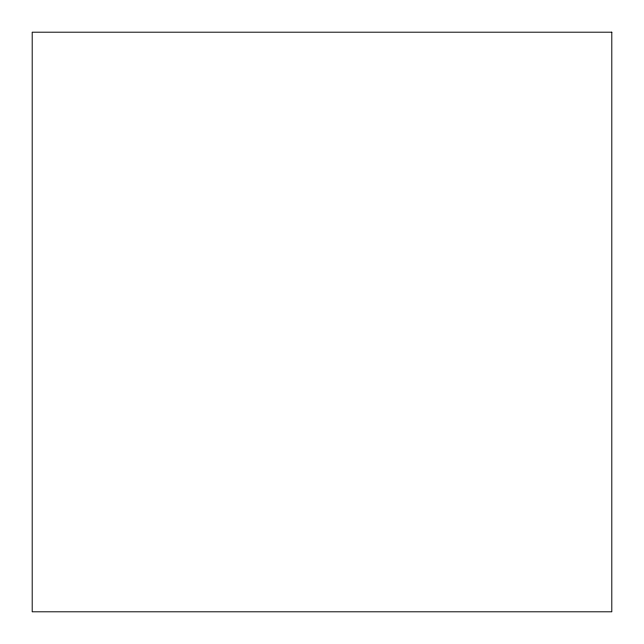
<?xml version="1.0" encoding="UTF-8"?>
<svg xmlns="http://www.w3.org/2000/svg" width="644" height="644" viewBox="0 0 644 644"><rect width="100%" height="100%" fill="white"/><g stroke="black" fill="none" stroke-linecap="round" stroke-linejoin="round"><path stroke-width="0.97" d="M611.8 32.2L32.2 32.2L32.2 611.8L611.8 611.8L611.8 32.2"/></g></svg>
